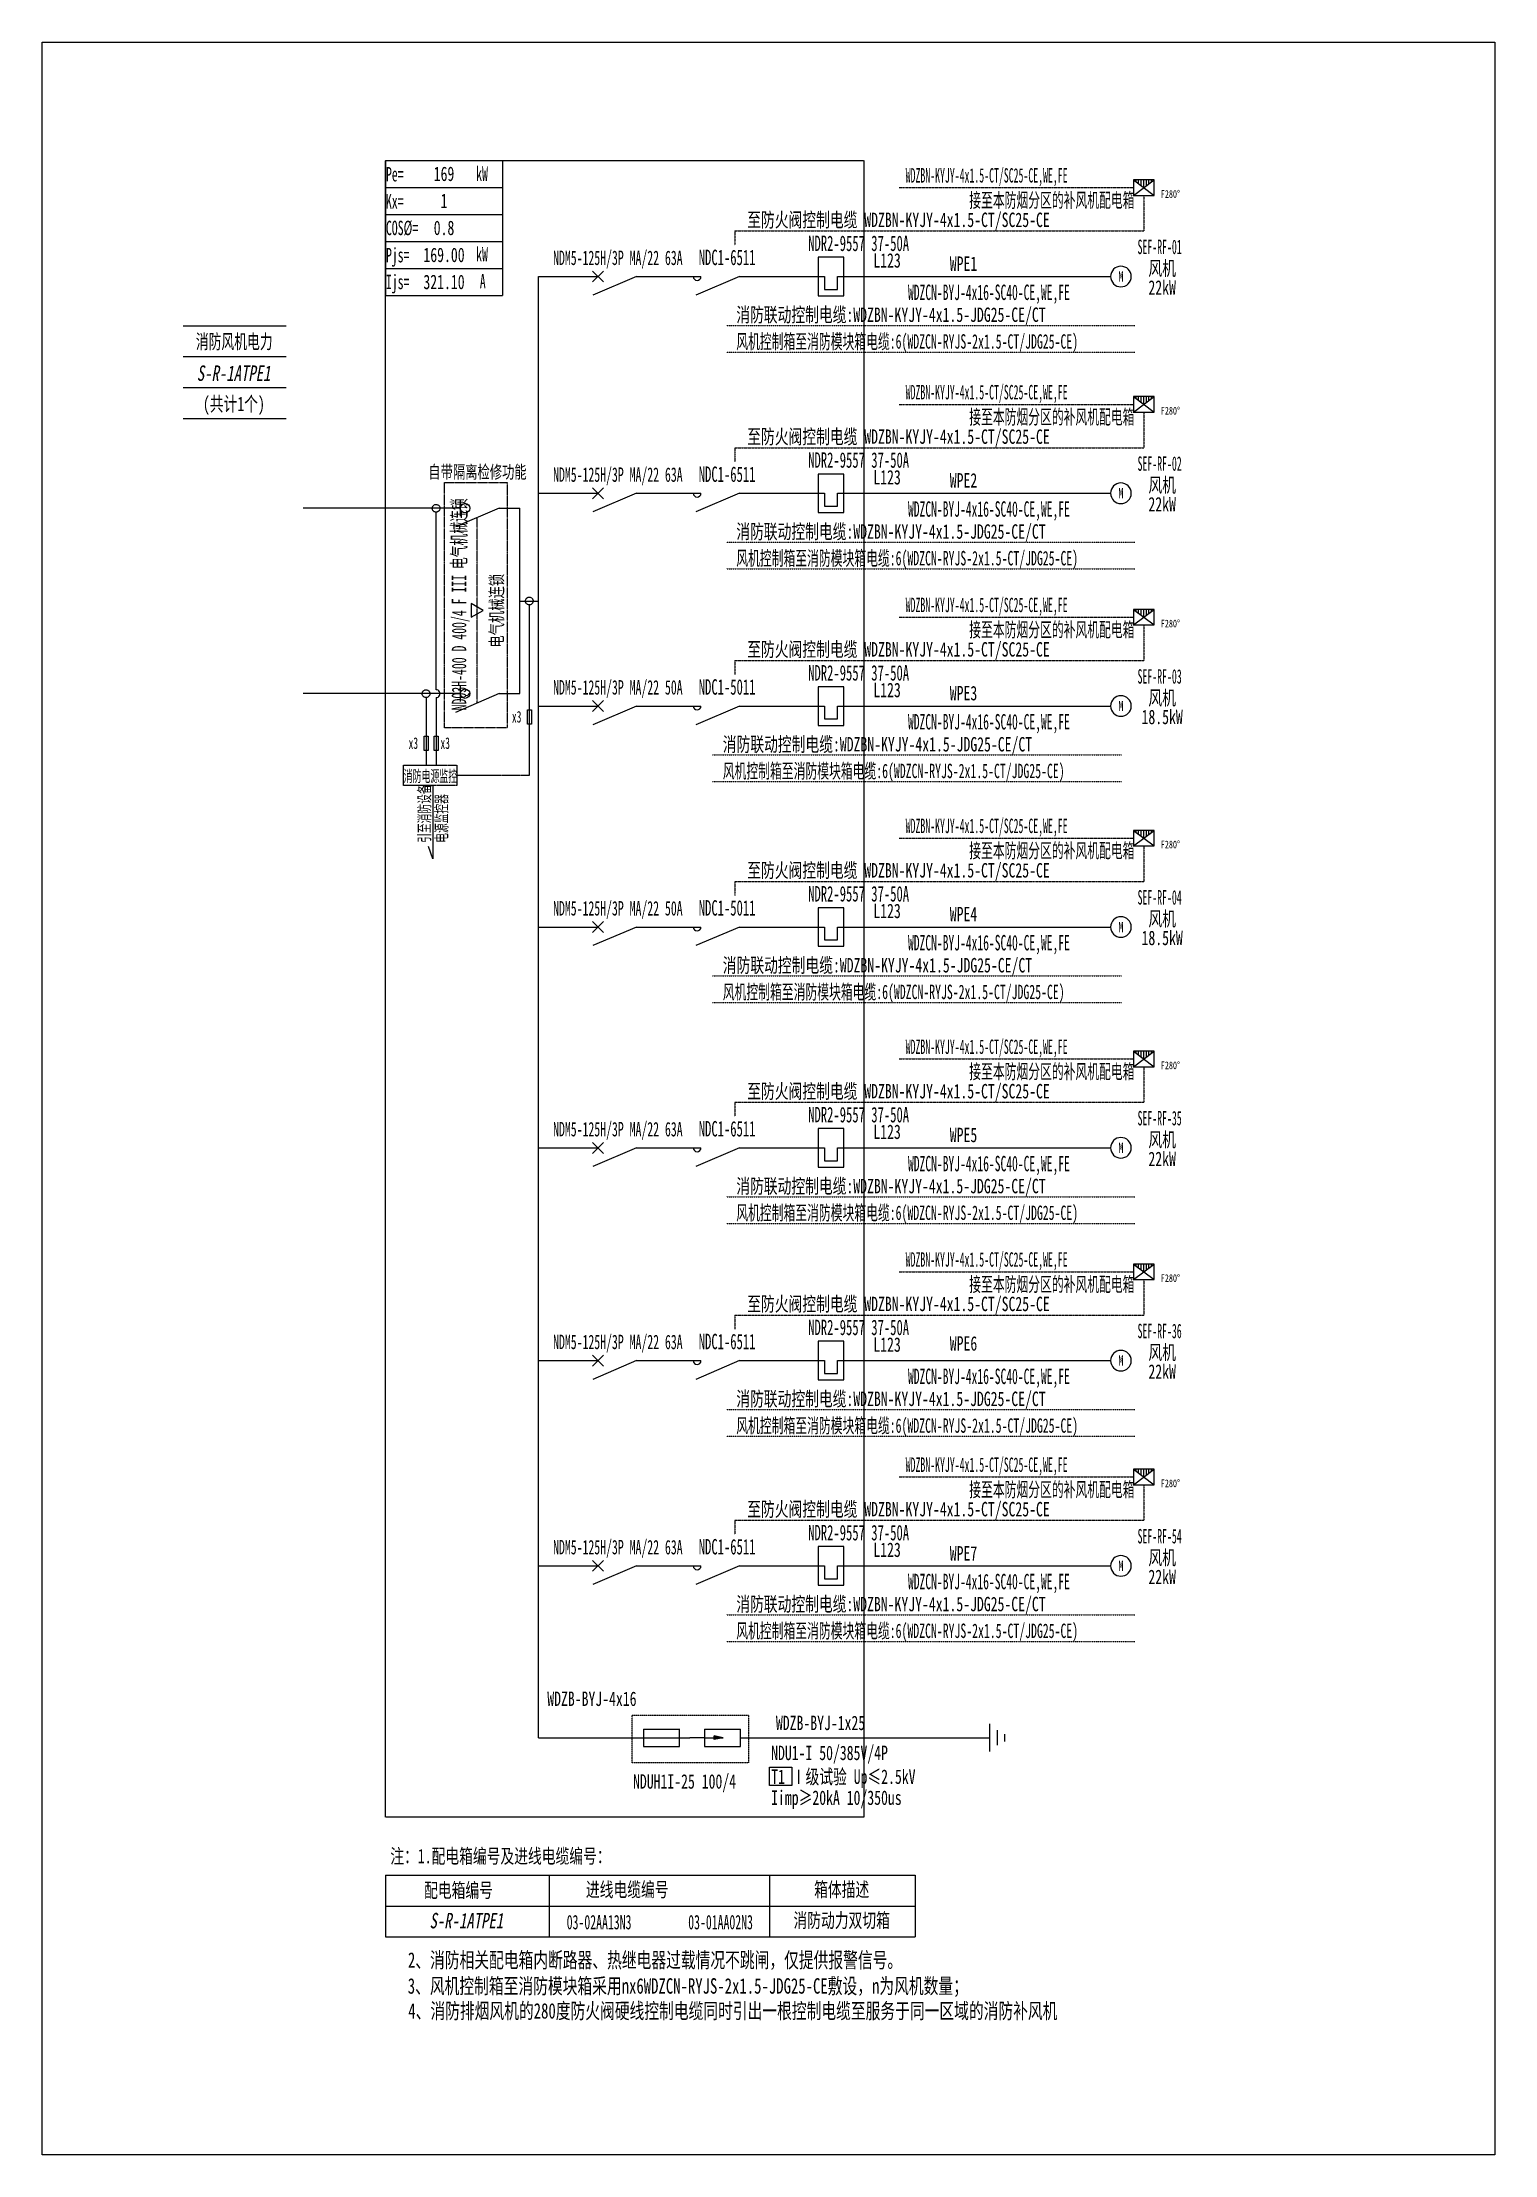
# Model space of a CAD drawing. Extents: x 307521 to 309416, y 287815 to 290572.
import ezdxf
from ezdxf.enums import TextEntityAlignment as Align

# ---------------------------------------------------------------- set-up
doc = ezdxf.new("R2010")
doc.units = 0
doc.header["$MEASUREMENT"] = 0
for name, pattern in [('_点划线L', [1.9, 1.5, -0.17, 0.06, -0.17]), ('DASH', [0.35, 0.25, -0.1]), ('DASHDOT', [1, 0.5, -0.25, 0, -0.25]), ('DASHED', [0.75, 0.5, -0.25]), ('DASHED2', [0.375, 0.25, -0.125])]:
    doc.linetypes.add(name, pattern=pattern)
for name, color, linetype in [('D_E_Eqpm(强电设备)', 100, 'Continuous'), ('D_E_Eqpm（强电设备）', 100, 'Continuous'), ('D_E_Text(强电文字)', 51, 'Continuous'), ('D_E_Text（强电文字）', 51, 'Continuous'), ('D_E_Wire(强电线缆)', 10, 'Continuous'), ('D_E_WireEm（强电应急照明线缆）', 10, 'DASHED'), ('D_E_Wire（强电线缆）', 10, 'Continuous'), ('D_T_TableDim（表格尺寸）', 255, 'Continuous'), ('系统图', 220, 'Continuous')]:
    doc.layers.add(name, color=color, linetype=linetype)
doc.styles.add('$1$电气', font='', dxfattribs={"width": 0.7})
doc.styles.add('$1$电气箱', font='simhei.ttf', dxfattribs={"width": 0.8, "oblique": 10})
doc.styles.add('电气', font='', dxfattribs={"width": 0.7})
doc.styles.add('电气箱', font='simhei.ttf', dxfattribs={"width": 0.8, "oblique": 10})
doc.styles.get('$1$电气').set_extended_font_data('SimSun')
doc.styles.get('电气').set_extended_font_data('SimSun')

# ---------------------------------------------------------------- blocks, each defined once
blk = doc.blocks.new('280度防火阀')
at = {"layer": 'D_E_Eqpm（强电设备）'}
for p, q in [((-200, 300), (200, 0)), ((-200, 0), (200, 300)), ((-150, 263), (-150, 300)), ((-100, 225), (-100, 300)), ((-50, 187), (-50, 300)), ((0, 150), (0, 300)), ((50, 187), (50, 300)), ((100, 225), (100, 300)), ((150, 263), (150, 300))]:
    blk.add_line(p, q, dxfattribs=at)
blk.add_lwpolyline([(-200, 0), (200, 0), (200, 300), (-200, 300)], close=True, dxfattribs=at)
at = {"layer": 'D_E_Eqpm（强电设备）', "color": 51}
blk.add_point((-200, 0), dxfattribs=at)
blk.add_point((-200, 0), dxfattribs=at)
at = {"layer": 'D_E_Text（强电文字）', "color": 0, "style": '电气', "width": 0.7}
blk.add_text('F280%%D', height=150, dxfattribs=at).set_placement((331, -48))
blk = doc.blocks.new('1')
at = {"layer": 'D_E_Eqpm(强电设备)'}
for p, q in [((-314387, 61832), (-314387, 61082)), ((-313887, 61832), (-314387, 61832)), ((-313887, 61082), (-313887, 61832)), ((-314262, 61457), (-314262, 61207)), ((-314262, 61207), (-314012, 61207)), ((-314012, 61207), (-314012, 61457)), ((-314387, 61082), (-313887, 61082))]:
    blk.add_line(p, q, dxfattribs=at)
blk = doc.blocks.new('电机')
at = {"layer": 'D_E_Eqpm（强电设备）'}
for start, end in [(90, 180), (180, 270), (0, 90), (270, 0)]:
    blk.add_arc((0, 0), 200, start, end, dxfattribs=at)
at = {"layer": 'D_E_Eqpm（强电设备）', "color": 51, "style": '电气', "width": 0.7}
blk.add_text('M', height=200, dxfattribs=at).set_placement((0, 0), align=Align.MIDDLE)
blk = doc.blocks.new('A$C670F4C17')
at = {"layer": 'D_E_Wire（强电线缆）', "linetype": 'DASHDOT', "ltscale": 0.5}
blk.add_line((0, 0), (7936, 0), dxfattribs=at)
at = {"layer": 'D_E_Text（强电文字）', "style": '电气', "width": 0.7}
blk.add_text('消防联动控制电缆:WDZBN-KYJY-4x1.5-JDG25-CE/CT', height=280, dxfattribs=at).set_placement((198, 68))
blk = doc.blocks.new('A$C70CE04DF')
at = {"layer": 'D_E_Wire（强电线缆）', "linetype": 'DASHDOT', "ltscale": 0.5}
blk.add_line((0, 0), (7936, 0), dxfattribs=at)
at = {"layer": 'D_E_Text（强电文字）', "style": '电气', "width": 0.6}
blk.add_text('风机控制箱至消防模块箱电缆:6(WDZCN-RYJS-2x1.5-CT/JDG25-CE)', height=280, dxfattribs=at).set_placement((198, 68))

msp = doc.modelspace()

# ---------------------------------------------------------------- linework, layer by layer
at = {"linetype": 'DASHED'}
for p, q in [((307968.3, 290417.4), (308592.4, 290417.4)), ((307968.3, 288255.6), (307968.3, 290417.4)), ((308592.4, 290417.4), (308592.4, 288255.6)), ((308592.4, 288255.6), (307968.3, 288255.6))]:
    msp.add_line(p, q, dxfattribs=at)
at = {"linetype": 'DASHED2'}
msp.add_lwpolyline([(308290.2, 288388.7), (308442, 288388.7), (308442, 288326.2), (308290.2, 288326.2)], close=True, dxfattribs=at)
at = {"layer": 'D_E_Eqpm(强电设备)', "color": 100}
for p, q in [((308238.4, 290258.7), (308252.7, 290272.9)), ((308252.7, 290258.7), (308238.4, 290272.9)), ((308252.7, 290272.9), (308238.4, 290258.7)), ((308238.4, 290272.9), (308252.7, 290258.7)), ((308295.9, 290265.8), (308239, 290241.4)), ((308430.3, 290265.8), (308373.4, 290241.4)), ((308238.4, 289975.9), (308252.7, 289990.1)), ((308252.7, 289975.9), (308238.4, 289990.1)), ((308252.7, 289990.1), (308238.4, 289975.9)), ((308238.4, 289990.1), (308252.7, 289975.9)), ((308295.9, 289983), (308239, 289958.6)), ((308430.3, 289983), (308373.4, 289958.6)), ((308238.4, 289698.2), (308252.7, 289712.5)), ((308252.7, 289698.2), (308238.4, 289712.5)), ((308252.7, 289712.5), (308238.4, 289698.2)), ((308238.4, 289712.5), (308252.7, 289698.2)), ((308295.9, 289705.4), (308239, 289681)), ((308430.3, 289705.4), (308373.4, 289681)), ((308238.4, 289409.9), (308252.7, 289424.2)), ((308252.7, 289409.9), (308238.4, 289424.2)), ((308252.7, 289424.2), (308238.4, 289409.9)), ((308238.4, 289424.2), (308252.7, 289409.9)), ((308295.9, 289417), (308239, 289392.7)), ((308430.3, 289417), (308373.4, 289392.7)), ((308238.4, 289121.7), (308252.7, 289136)), ((308252.7, 289121.7), (308238.4, 289136)), ((308252.7, 289136), (308238.4, 289121.7)), ((308238.4, 289136), (308252.7, 289121.7)), ((308295.9, 289128.9), (308239, 289104.5)), ((308430.3, 289128.9), (308373.4, 289104.5)), ((308238.4, 288844.1), (308252.7, 288858.3)), ((308252.7, 288844.1), (308238.4, 288858.3)), ((308252.7, 288858.3), (308238.4, 288844.1)), ((308238.4, 288858.3), (308252.7, 288844.1)), ((308295.9, 288851.2), (308239, 288826.8)), ((308430.3, 288851.2), (308373.4, 288826.8)), ((308238.4, 288576.3), (308252.7, 288590.5)), ((308252.7, 288576.3), (308238.4, 288590.5)), ((308252.7, 288590.5), (308238.4, 288576.3)), ((308238.4, 288590.5), (308252.7, 288576.3)), ((308295.9, 288583.4), (308239, 288559)), ((308430.3, 288583.4), (308373.4, 288559))]:
    msp.add_line(p, q, dxfattribs=at)
at = {"layer": 'D_E_Eqpm(强电设备)'}
for p, q in [((308305, 288370.5), (308352.3, 288370.5)), ((308305, 288370.5), (308305, 288347.7)), ((308352.1, 288347.7), (308352.1, 288370.5)), ((308384.4, 288359.1), (308365.3, 288359.1)), ((308384.4, 288370.5), (308431.6, 288370.5)), ((308384.4, 288370.5), (308384.4, 288347.7)), ((308384.4, 288359.1), (308408.9, 288359.1)), ((308408.9, 288359.1), (308397, 288361.5)), ((308397, 288356.7), (308397, 288361.5)), ((308408.9, 288359.1), (308397, 288356.7)), ((308431.5, 288347.7), (308431.5, 288370.5)), ((308305, 288347.7), (308352.1, 288347.7)), ((308384.4, 288347.7), (308431.5, 288347.7))]:
    msp.add_line(p, q, dxfattribs=at)
at = {"layer": 'D_E_Eqpm(强电设备)', "color": 100}
for centre in [(308374.9, 290265.8), (308374.9, 289983), (308374.9, 289705.4), (308374.9, 289417), (308374.9, 289128.9), (308374.9, 288851.2), (308374.9, 288583.4)]:
    msp.add_arc(centre, 5.04, 180, 0, dxfattribs=at)
at = {"layer": 'D_E_Eqpm(强电设备)'}
msp.add_solid([(308397, 288356.7), (308408.9, 288359.1), (308397, 288361.5)], dxfattribs=at)
at = {"layer": 'D_E_Eqpm（强电设备）'}
for p, q in [((308116.5, 289963.4), (308059.6, 289939)), ((308066.1, 289953.3), (308066.1, 289973.5)), ((308116.5, 289721.5), (308059.6, 289697.1)), ((308066.1, 289711.4), (308066.1, 289731.5))]:
    msp.add_line(p, q, dxfattribs=at)
at = {"layer": 'D_E_Eqpm（强电设备）', "linetype": 'DASH'}
msp.add_line((308088.1, 289709.3), (308088.1, 289951.2), dxfattribs=at)
at = {"layer": 'D_E_Eqpm（强电设备）'}
msp.add_lwpolyline([(308095.8, 289830.2), (308080.3, 289839.2), (308080.3, 289821.2)], close=True, dxfattribs=at)
for centre in [(308072.2, 289963.4), (308072.2, 289721.5)]:
    msp.add_circle(centre, 6.13, dxfattribs=at)
at = {"layer": 'D_E_Text（强电文字）'}
for p, q in [((307968.3, 290417.4), (308121.2, 290417.4)), ((307968.3, 290417.4), (307968.3, 290241)), ((308121.2, 290417.4), (308121.2, 290241)), ((307968.3, 290382.1), (308121.2, 290382.1)), ((307968.3, 290346.8), (308121.2, 290346.8)), ((307968.3, 290311.5), (308121.2, 290311.5)), ((307968.3, 290276.3), (308121.2, 290276.3)), ((307968.3, 290241), (308121.2, 290241))]:
    msp.add_line(p, q, dxfattribs=at)
msp.add_lwpolyline([(308469.4, 288320.9), (308498.6, 288320.9), (308498.6, 288296.9), (308469.4, 288296.9)], close=True, dxfattribs=at)
at = {"layer": 'D_E_Wire(强电线缆)', "color": 10}
for p, q in [((308168.1, 290265.8), (308245.5, 290265.8)), ((308295.9, 290265.8), (308379.9, 290265.8)), ((308430.3, 290265.8), (308541.2, 290265.8)), ((308558, 290265.8), (308914.3, 290265.8)), ((308168.1, 289983), (308245.5, 289983)), ((308295.9, 289983), (308379.9, 289983)), ((308430.3, 289983), (308541.2, 289983)), ((308558, 289983), (308914.3, 289983)), ((308168.1, 289705.4), (308245.5, 289705.4)), ((308295.9, 289705.4), (308379.9, 289705.4)), ((308430.3, 289705.4), (308541.2, 289705.4)), ((308558, 289705.4), (308914.3, 289705.4)), ((308168.1, 289417), (308245.5, 289417)), ((308295.9, 289417), (308379.9, 289417)), ((308430.3, 289417), (308541.2, 289417)), ((308558, 289417), (308914.3, 289417)), ((308168.1, 289128.9), (308245.5, 289128.9)), ((308295.9, 289128.9), (308379.9, 289128.9)), ((308430.3, 289128.9), (308541.2, 289128.9)), ((308558, 289128.9), (308914.3, 289128.9)), ((308168.1, 288851.2), (308245.5, 288851.2)), ((308295.9, 288851.2), (308379.9, 288851.2)), ((308430.3, 288851.2), (308541.2, 288851.2)), ((308558, 288851.2), (308914.3, 288851.2)), ((308168.1, 288583.4), (308245.5, 288583.4)), ((308295.9, 288583.4), (308379.9, 288583.4)), ((308430.3, 288583.4), (308541.2, 288583.4)), ((308558, 288583.4), (308914.3, 288583.4))]:
    msp.add_line(p, q, dxfattribs=at)
at = {"layer": 'D_E_WireEm（强电应急照明线缆）'}
msp.add_line((308066.1, 289721.5), (307861, 289721.5), dxfattribs=at)
at = {"layer": 'D_E_Wire（强电线缆）', "linetype": 'DASHDOT', "ltscale": 0.5}
for p, q in [((308638.7, 290381.8), (308944.2, 290381.8)), ((308957.6, 290371.7), (308957.6, 290325.3)), ((308424.3, 290325.3), (308957.6, 290325.3)), ((308424.3, 290325.3), (308424.3, 290306.8)), ((308638.7, 290098.9), (308944.2, 290098.9)), ((308957.6, 290088.9), (308957.6, 290042.4)), ((308424.3, 290042.4), (308957.6, 290042.4)), ((308424.3, 290042.4), (308424.3, 290024)), ((308638.7, 289821.3), (308944.2, 289821.3)), ((308957.6, 289811.2), (308957.6, 289764.8)), ((308424.3, 289764.8), (308957.6, 289764.8)), ((308424.3, 289764.8), (308424.3, 289746.3)), ((308638.7, 289533), (308944.2, 289533)), ((308957.6, 289522.9), (308957.6, 289476.5)), ((308424.3, 289476.5), (308957.6, 289476.5)), ((308424.3, 289476.5), (308424.3, 289458)), ((308638.7, 289244.8), (308944.2, 289244.8)), ((308957.6, 289234.7), (308957.6, 289188.3)), ((308424.3, 289188.3), (308957.6, 289188.3)), ((308424.3, 289188.3), (308424.3, 289169.8)), ((308638.7, 288967.2), (308944.2, 288967.2)), ((308957.6, 288957.1), (308957.6, 288910.7)), ((308424.3, 288910.7), (308957.6, 288910.7)), ((308424.3, 288910.7), (308424.3, 288892.2)), ((308638.7, 288699.4), (308944.2, 288699.4)), ((308957.6, 288689.3), (308957.6, 288642.9)), ((308424.3, 288642.9), (308957.6, 288642.9)), ((308424.3, 288642.9), (308424.3, 288624.4))]:
    msp.add_line(p, q, dxfattribs=at)
at = {"layer": 'D_E_Wire（强电线缆）'}
for p, q in [((308168.1, 288359.1), (308168.1, 290265.8)), ((308066.1, 289963.4), (307861, 289963.4)), ((308034.4, 289726.5), (308034.4, 289958.3)), ((308116.5, 289963.4), (308143.7, 289963.4)), ((308143.7, 289721.5), (308143.7, 289963.4)), ((308168.1, 289770), (308168.1, 289978.7)), ((308143.7, 289842.4), (308168.1, 289842.4)), ((308155.9, 289837.4), (308155.9, 289614.5)), ((308021.2, 289716.4), (308021.2, 289628.4, 0)), ((308034.3, 289716.4), (308034.3, 289628.4, 0)), ((308116.5, 289721.5), (308143.7, 289721.5)), ((308030.2, 289601.5, 0), (308030.2, 289506.1, 0)), ((308030.2, 289506.1, 0), (308024.3, 289522.2)), ((308168.1, 288359.1), (308365.3, 288359.1)), ((308431.5, 288359.1), (308756.8, 288359.1)), ((308756.8, 288341.2), (308756.8, 288377.1)), ((308766.6, 288349.3), (308766.6, 288368.9)), ((308776.4, 288354.2), (308776.4, 288364))]:
    msp.add_line(p, q, dxfattribs=at)
at = {"layer": 'D_E_Wire（强电线缆）', "linetype": '_点划线L'}
msp.add_line((308155.9, 289614.5), (308061.4, 289614.5), dxfattribs=at)
at = {"layer": 'D_E_Wire（强电线缆）', "linetype": 'DASH'}
msp.add_lwpolyline([(308045.3, 289997), (308127.3, 289997), (308127.3, 289677.1), (308045.3, 289677.1)], close=True, dxfattribs=at)
at = {"layer": 'D_E_Wire（强电线缆）'}
for points in [[(308153.5, 289700.5), (308158.8, 289700.5), (308158.8, 289681.9), (308153.5, 289681.9)], [(308018.7, 289666.1), (308024, 289666.1), (308024, 289647.5), (308018.7, 289647.5)], [(308031.9, 289666.1), (308037.2, 289666.1), (308037.2, 289647.5), (308031.9, 289647.5)]]:
    msp.add_lwpolyline(points, close=True, dxfattribs=at)
at = {"layer": 'D_E_Wire（强电线缆）', "linetype": '_点划线L', "elevation": 0}
msp.add_lwpolyline([(307991.7, 289628.4), (308061.4, 289628.4), (308061.4, 289601.5), (307991.7, 289601.5)], close=True, dxfattribs=at)
at = {"layer": 'D_E_Wire（强电线缆）', "linetype": '_点划线L'}
for centre in [(308034.4, 289963.4), (308155.9, 289842.4), (308021.2, 289721.5)]:
    msp.add_circle(centre, 5.04, dxfattribs=at)
at = {"layer": 'D_E_Wire（强电线缆）'}
msp.add_arc((308034.4, 289721.5), 5.04, 269.5766, 90, dxfattribs=at)
at = {"layer": 'D_T_TableDim（表格尺寸）', "color": 255}
for p, q in [((307704.3, 290201.6), (307838.7, 290201.6)), ((307704.3, 290161.3), (307838.7, 290161.3)), ((307704.3, 290121), (307838.7, 290121)), ((307704.3, 290080.6), (307838.7, 290080.6))]:
    msp.add_line(p, q, dxfattribs=at)
at = {"layer": 'D_T_TableDim（表格尺寸）', "ltscale": 3.5}
for p, q in [((307968.3, 288179.9), (308659.4, 288179.9)), ((307968.3, 288179.9), (307968.3, 288099.2)), ((308181.8, 288179.9), (308181.8, 288099.2)), ((308469.3, 288179.9), (308469.3, 288099.2)), ((308659.4, 288179.9), (308659.4, 288099.2)), ((307968.3, 288139.5), (308659.4, 288139.5)), ((307968.3, 288139.5), (308659.4, 288139.5)), ((308181.8, 288139.5), (308181.8, 288099.2)), ((308469.3, 288139.5), (308469.3, 288099.2)), ((307968.3, 288099.2), (308659.4, 288099.2))]:
    msp.add_line(p, q, dxfattribs=at)
at = {"layer": '系统图', "ltscale": 9973.992009}
msp.add_lwpolyline([(307520.6, 290571.5), (309415.5, 290571.5), (309415.5, 287815), (307520.6, 287815)], close=True, dxfattribs=at)

# ---------------------------------------------------------------- block references
at = {"layer": 'D_E_Eqpm(强电设备)', "color": 100, "xscale": 0.06720000000000001, "yscale": 0.06720000000000001, "zscale": 0.06720000000000001}
for p in [(329659.6, 286135.9), (329659.6, 285853), (329659.6, 285575.4), (329659.6, 285287.1), (329659.6, 284998.9), (329659.6, 284721.3), (329659.6, 284453.5)]:
    msp.add_blockref('1', p, dxfattribs=at)
at = {"layer": 'D_E_Eqpm（强电设备）', "xscale": 0.06720000000000001, "yscale": 0.06720000000000001, "zscale": 0.06720000000000001}
for name, p in [('280度防火阀', (308957.6, 290371.7)), ('电机', (308927.8, 290265.8)), ('280度防火阀', (308957.6, 290088.9)), ('电机', (308927.8, 289983)), ('280度防火阀', (308957.6, 289811.2)), ('电机', (308927.8, 289705.4)), ('280度防火阀', (308957.6, 289522.9)), ('电机', (308927.8, 289417)), ('280度防火阀', (308957.6, 289234.7)), ('电机', (308927.8, 289128.9)), ('280度防火阀', (308957.6, 288957.1)), ('电机', (308927.8, 288851.2)), ('280度防火阀', (308957.6, 288689.3)), ('电机', (308927.8, 288583.4))]:
    msp.add_blockref(name, p, dxfattribs=at)
at = {"layer": 'D_E_Wire（强电线缆）', "xscale": 0.06720000000000001, "yscale": 0.06720000000000001, "zscale": 0.06720000000000001}
for name, p in [('A$C670F4C17', (308412.7, 290202)), ('A$C70CE04DF', (308412.7, 290167.1)), ('A$C670F4C17', (308412.7, 289919.1)), ('A$C70CE04DF', (308412.7, 289884.3)), ('A$C670F4C17', (308395.1, 289641.5)), ('A$C70CE04DF', (308395.1, 289606.7)), ('A$C670F4C17', (308395.1, 289353.2)), ('A$C70CE04DF', (308395.1, 289318.4)), ('A$C670F4C17', (308412.7, 289065)), ('A$C70CE04DF', (308412.7, 289030.2)), ('A$C670F4C17', (308412.7, 288787.4)), ('A$C70CE04DF', (308412.7, 288752.5)), ('A$C670F4C17', (308412.7, 288519.6)), ('A$C70CE04DF', (308412.7, 288484.7))]:
    msp.add_blockref(name, p, dxfattribs=at)

# ---------------------------------------------------------------- texts
at = {"layer": 'D_E_Text(强电文字)', "color": 51, "style": '电气', "width": 0.6}
for s, p in [('NDR2-9557 37-50A', (308519.8, 290299.1)), ('NDC1-6511', (308377, 290280.7)), ('NDC1-6511', (308377, 289997.8)), ('NDR2-9557 37-50A', (308519.8, 290016.3)), ('NDC1-5011', (308377, 289720.2)), ('NDR2-9557 37-50A', (308519.8, 289738.6)), ('NDR2-9557 37-50A', (308519.8, 289450.3)), ('NDC1-5011', (308377, 289431.9)), ('NDC1-6511', (308377, 289143.7)), ('NDR2-9557 37-50A', (308519.8, 289162.1)), ('NDC1-6511', (308377, 288866.1)), ('NDR2-9557 37-50A', (308519.8, 288884.5)), ('NDR2-9557 37-50A', (308519.8, 288616.7)), ('NDC1-6511', (308377, 288598.3))]:
    msp.add_text(s, height=20.16, dxfattribs=at).set_placement(p)
at = {"layer": 'D_E_Text(强电文字)', "color": 51, "style": '电气', "width": 0.55}
for p in [(308755.6, 290242.8), (308755.6, 289960), (308755.6, 289105.9), (308755.6, 288828.3), (308755.6, 288560.5)]:
    msp.add_text('WDZCN-BYJ-4x16-SC40-CE,WE,FE', height=20.16, dxfattribs=at).set_placement(p, align=Align.MIDDLE)
at = {"layer": 'D_E_Text(强电文字)', "color": 1, "style": '电气', "width": 0.55}
for p in [(308755.6, 289682.4), (308755.6, 289394.1)]:
    msp.add_text('WDZCN-BYJ-4x16-SC40-CE,WE,FE', height=20.16, dxfattribs=at).set_placement(p, align=Align.MIDDLE)
at = {"layer": 'D_E_Text(强电文字)', "style": '电气', "width": 0.7}
for s, p in [('WDZB-BYJ-4x16', (308179.4, 288400.6)), ('WDZB-BYJ-1x25', (308477.7, 288369.1)), ('T1 Ⅰ级试验 Up≤2.5kV ', (308471.5, 288298.9)), ('Iimp≥20kA 10/350us', (308471.5, 288271.5))]:
    msp.add_text(s, height=18.816, dxfattribs=at).set_placement(p)
at = {"layer": 'D_E_Text(强电文字)', "color": 51, "true_color": 0xffff7f, "style": '电气', "width": 0.7}
msp.add_text('NDU1-I 50/385V/4P', height=18.816, dxfattribs=at).set_placement((308471.5, 288330))
at = {"layer": 'D_E_Text（强电文字）', "linetype": 'Continuous', "style": '电气', "width": 0.6}
for s, height, p in [('Pe=', 18.82, (307968.9, 290389.9)), ('kW', 18.82, (308086.6, 290390.6)), ('Kx=', 18.82, (307968.9, 290354.5)), ('COS%%C=', 18.82, (307968.9, 290319.8)), ('Pjs=', 18.82, (307968.9, 290284.3)), ('kW', 18.82, (308086.6, 290285.5)), ('Ijs=', 18.82, (307968.9, 290249.4)), ('A', 18.8, (308091.4, 290250.2))]:
    msp.add_text(s, height=height, dxfattribs=at).set_placement(p)
at = {"layer": 'D_E_Text（强电文字）', "style": '电气'}
for s, height, width, p in [('WDZBN-KYJY-4x1.5-CT/SC25-CE,WE,FE', 18.816, 0.5, (308647, 290388.4)), ('接至本防烟分区的补风机配电箱', 18.816, 0.6, (308729.9, 290356)), ('至防火阀控制电缆 WDZBN-KYJY-4x1.5-CT/SC25-CE ', 18.816, 0.7, (308440.3, 290330.4)), ('L123', 18.82, 0.7, (308604.8, 290277.4)), ('WDZBN-KYJY-4x1.5-CT/SC25-CE,WE,FE', 18.816, 0.5, (308647, 290105.5)), ('接至本防烟分区的补风机配电箱', 18.816, 0.6, (308729.9, 290073.2)), ('至防火阀控制电缆 WDZBN-KYJY-4x1.5-CT/SC25-CE ', 18.816, 0.7, (308440.3, 290047.5)), ('自带隔离检修功能', 16.8, 0.7, (308024.2, 290002.5)), ('L123', 18.82, 0.7, (308604.8, 289994.5)), ('WDZBN-KYJY-4x1.5-CT/SC25-CE,WE,FE', 18.816, 0.5, (308647, 289827.9)), ('至防火阀控制电缆 WDZBN-KYJY-4x1.5-CT/SC25-CE ', 18.816, 0.7, (308440.3, 289769.9)), ('接至本防烟分区的补风机配电箱', 18.816, 0.6, (308729.9, 289795.6)), ('L123', 18.82, 0.7, (308604.8, 289716.9)), ('x3', 15.12, 0.6, (308133.3, 289683.8)), ('x3', 15.12, 0.6, (307998.5, 289649.4)), ('x3', 15.12, 0.6, (308040.1, 289649.4)), ('消防电源监控', 15.12, 0.55, (307992, 289606.4)), ('WDZBN-KYJY-4x1.5-CT/SC25-CE,WE,FE', 18.816, 0.5, (308647, 289539.6)), ('接至本防烟分区的补风机配电箱', 18.816, 0.6, (308729.9, 289507.3)), ('至防火阀控制电缆 WDZBN-KYJY-4x1.5-CT/SC25-CE ', 18.816, 0.7, (308440.3, 289481.6)), ('L123', 18.82, 0.7, (308604.8, 289428.6)), ('WPE4', 18.82, 0.7, (308704.5, 289424.5)), ('WDZBN-KYJY-4x1.5-CT/SC25-CE,WE,FE', 18.816, 0.5, (308647, 289251.4)), ('接至本防烟分区的补风机配电箱', 18.816, 0.6, (308729.9, 289219.1)), ('至防火阀控制电缆 WDZBN-KYJY-4x1.5-CT/SC25-CE ', 18.816, 0.7, (308440.3, 289193.4)), ('L123', 18.82, 0.7, (308604.8, 289140.4)), ('WPE5', 18.82, 0.7, (308704.5, 289136.3)), ('WDZBN-KYJY-4x1.5-CT/SC25-CE,WE,FE', 18.816, 0.5, (308647, 288973.8)), ('至防火阀控制电缆 WDZBN-KYJY-4x1.5-CT/SC25-CE ', 18.816, 0.7, (308440.3, 288915.8)), ('接至本防烟分区的补风机配电箱', 18.816, 0.6, (308729.9, 288941.4)), ('L123', 18.82, 0.7, (308604.8, 288862.8)), ('WPE6', 18.82, 0.7, (308704.5, 288864.3)), ('WDZBN-KYJY-4x1.5-CT/SC25-CE,WE,FE', 18.816, 0.5, (308647, 288706)), ('接至本防烟分区的补风机配电箱', 18.816, 0.6, (308729.9, 288673.6)), ('至防火阀控制电缆 WDZBN-KYJY-4x1.5-CT/SC25-CE ', 18.816, 0.7, (308440.3, 288648)), ('L123', 18.82, 0.7, (308604.8, 288595)), ('WPE7', 18.82, 0.7, (308704.5, 288590.3)), ('注：1.配电箱编号及进线电缆编号：', 18.816, 0.7, (307974.6, 288195.3)), ('2、消防相关配电箱内断路器、热继电器过载情况不跳闸，仅提供报警信号。', 20.16, 0.7, (307997.6, 288059)), ('3、风机控制箱至消防模块箱采用nx6WDZCN-RYJS-2x1.5-JDG25-CE敷设，n为风机数量；', 20.16, 0.7, (307997.4, 288025.2)), ('4、消防排烟风机的280度防火阀硬线控制电缆同时引出一根控制电缆至服务于同一区域的消防补风机', 20.16, 0.7, (307998.1, 287992.7))]:
    msp.add_text(s, height=height, dxfattribs=dict(at, width=width)).set_placement(p)
at = {"layer": 'D_E_Text（强电文字）'}
for s, height, style, width, p in [('NDM5-125H/3P MA/22 63A', 18.816, '电气', 0.6, (308271.5, 290288.7)), ('风机', 18.82, '电气', 0.7, (308981.6, 290276.9)), ('22kW', 18.82, '电气', 0.7, (308981.6, 290251.9)), ('消防风机电力', 18.82, '$1$电气', 0.65, (307771, 290181.3)), ('NDM5-125H/3P MA/22 63A', 18.816, '电气', 0.6, (308271.5, 290005.8)), ('风机', 18.82, '电气', 0.7, (308981.6, 289994.1)), ('22kW', 18.82, '电气', 0.7, (308981.6, 289969.1)), ('NDM5-125H/3P MA/22 50A', 18.816, '电气', 0.6, (308271.5, 289728.2)), ('风机', 18.82, '电气', 0.7, (308981.6, 289716.4)), ('18.5kW', 18.82, '电气', 0.7, (308981.6, 289691.4)), ('NDM5-125H/3P MA/22 50A', 18.816, '电气', 0.6, (308271.5, 289439.9)), ('风机', 18.82, '电气', 0.7, (308981.6, 289428.1)), ('18.5kW', 18.82, '电气', 0.7, (308981.6, 289403.1)), ('NDM5-125H/3P MA/22 63A', 18.816, '电气', 0.6, (308271.5, 289151.7)), ('风机', 18.82, '电气', 0.7, (308981.6, 289139.9)), ('22kW', 18.82, '电气', 0.7, (308981.6, 289114.9)), ('NDM5-125H/3P MA/22 63A', 18.816, '电气', 0.6, (308271.5, 288874.1)), ('风机', 18.82, '电气', 0.7, (308981.6, 288862.3)), ('22kW', 18.82, '电气', 0.7, (308981.6, 288837.3)), ('NDM5-125H/3P MA/22 63A', 18.816, '电气', 0.6, (308271.5, 288606.3)), ('风机', 18.82, '电气', 0.7, (308981.6, 288594.5)), ('22kW', 18.82, '电气', 0.7, (308981.6, 288569.5)), ('配电箱编号', 18.82, '电气', 0.7, (308063.6, 288160.5)), ('进线电缆编号', 18.82, '电气', 0.7, (308283.7, 288161.5)), ('箱体描述', 18.82, '电气', 0.7, (308563.5, 288161.5)), ('03-02AA13N3', 18.816, '电气', 0.6, (308247, 288118.4)), ('03-01AA02N3', 18.816, '电气', 0.6, (308405.5, 288118.4)), ('消防动力双切箱', 18.82, '电气', 0.7, (308563.5, 288121.2))]:
    msp.add_text(s, height=height, dxfattribs=dict(at, style=style, width=width)).set_placement(p, align=Align.MIDDLE)
at = {"layer": 'D_E_Text（强电文字）', "color": 51, "style": '电气', "width": 0.7}
for s, p in [('WPE1', (308704.5, 290273.2)), ('WPE2', (308704.5, 289990.4)), ('WPE3', (308704.5, 289712.8))]:
    msp.add_text(s, height=18.82, dxfattribs=at).set_placement(p)
at = {"layer": 'D_E_Text（强电文字）', "color": 51, "style": '电气', "width": 0.5}
msp.add_text('SEF-RF-01', height=18.82, dxfattribs=at).set_placement((308978.3, 290295.1), align=Align.CENTER)
at = {"layer": 'D_E_Text（强电文字）', "color": 7, "style": '$1$电气箱', "oblique": 10, "width": 0.7}
msp.add_text('S-R-1ATPE1', height=20.16, dxfattribs=at).set_placement((307770.2, 290139.7), align=Align.MIDDLE)
at = {"layer": 'D_E_Text（强电文字）'}
for s, style, width, p in [('(共计1个)', '$1$电气', 0.7, (307770.6, 290090.2)), ('SEF-RF-02', '电气', 0.5, (308978.3, 290012.3)), ('SEF-RF-03', '电气', 0.5, (308978.3, 289734.6)), ('SEF-RF-04', '电气', 0.5, (308978.3, 289446.3)), ('SEF-RF-35', '电气', 0.5, (308978.3, 289158.2)), ('SEF-RF-36', '电气', 0.5, (308978.3, 288880.5)), ('SEF-RF-54', '电气', 0.5, (308978.3, 288612.7))]:
    msp.add_text(s, height=18.82, dxfattribs=dict(at, style=style, width=width)).set_placement(p, align=Align.CENTER)
at = {"layer": 'D_E_Text（强电文字）', "style": '电气', "width": 0.6}
msp.add_text('NDQ3H-400 D 400/4 F III 电气机械连锁', height=18.816, rotation=90, dxfattribs=at).set_placement((308065.2, 289838.1), align=Align.MIDDLE)
at = {"layer": 'D_E_Text（强电文字）', "style": '电气'}
for s, height, width, p in [('电气机械连锁', 16.8, 0.7, (308121.7, 289781.6)), ('引至消防设备', 15.12, 0.6, (308026.6, 289526.9, 0)), ('电源监控器', 15.12, 0.6, (308049, 289526.9, 0))]:
    msp.add_text(s, height=height, rotation=90, dxfattribs=dict(at, width=width)).set_placement(p)
at = {"layer": 'D_E_Text（强电文字）', "color": 51, "true_color": 0xffff7f, "style": '电气', "width": 0.7}
msp.add_text('NDUH1I-25 100/4', height=18.816, dxfattribs=at).set_placement((308291.3, 288292.7))
at = {"layer": 'D_E_Text（强电文字）', "style": '电气箱', "oblique": 10, "width": 0.7}
msp.add_text('S-R-1ATPE1', height=20.16, dxfattribs=at).set_placement((308073.8, 288120.5), align=Align.MIDDLE)
at = {"layer": 'D_E_Text（强电文字）', "width": 152.866, "attachment_point": 5, "style": '电气'}
for s, insert, char_height in [('169', (308044.7, 290399.7), 18.82), ('1', (308044.7, 290364.5), 18.8), ('0.8', (308044.7, 290329.2), 18.82), ('{\\C200;169.00}', (308044.7, 290293.9), 18.816), ('{\\C200;321.10}', (308044.7, 290258.6), 18.816)]:
    msp.add_mtext(s, dxfattribs=dict(at, insert=insert, char_height=char_height))

doc.saveas('drawing.dxf')
